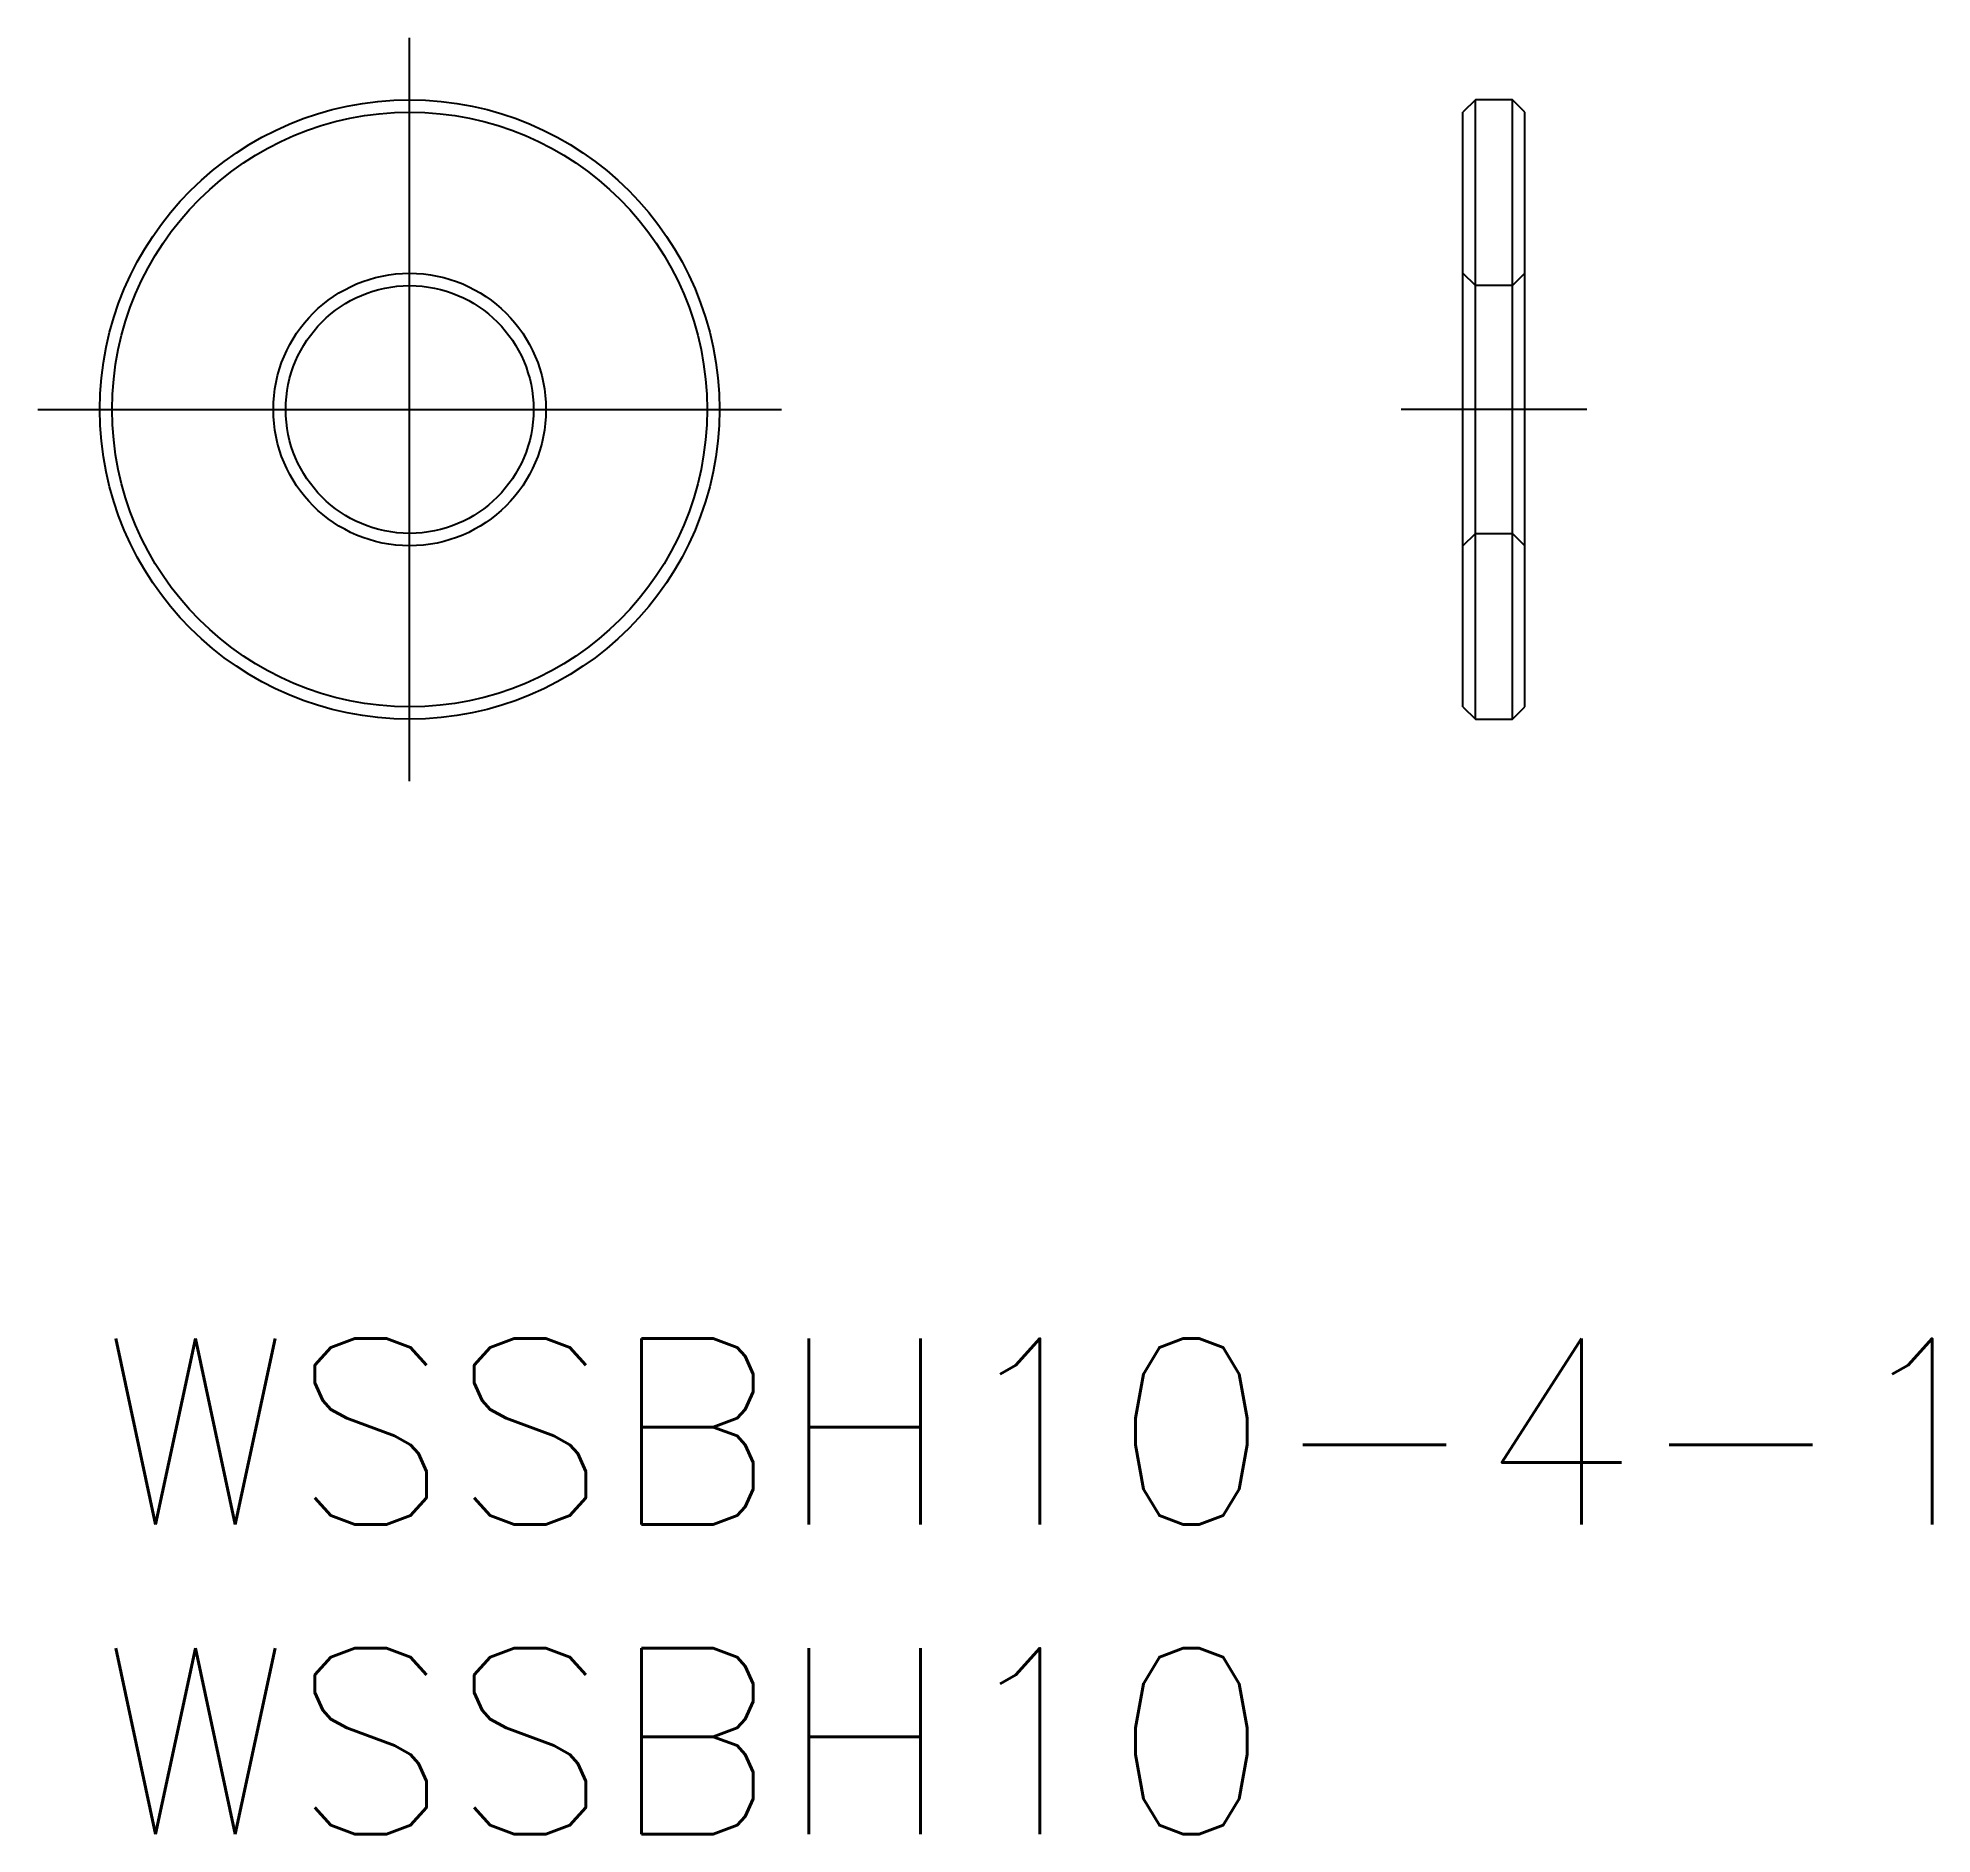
# Model space of a CAD drawing. Extents: x -1 to 29.6, y -8 to 21.
import ezdxf

# ---------------------------------------------------------------- set-up
doc = ezdxf.new("R2010")
doc.units = 0
doc.header["$LTSCALE"] = 0.5
doc.linetypes.add('CENTER', pattern=[50.8, 31.75, -6.35, 6.35, -6.35])
doc.linetypes.add('DASHED', pattern=[19.05, 12.7, -6.35])
for name, color, linetype in [('MSM_CENTER', 1, 'CENTER'), ('MSM_CONTINUOUS', 7, 'CONTINUOUS'), ('MSM_DASHED', 4, 'DASHED'), ('MSM_PART_NUMBER', 7, 'CONTINUOUS')]:
    doc.layers.add(name, color=color, linetype=linetype)
doc.styles.get("Standard").update_dxf_attribs({"font": 'txt.shx', "height": 1, "bigfont": 'bigfont.shx'})

# ---------------------------------------------------------------- blocks, each defined once
blk = doc.blocks.new('*U12')
at = {"layer": 'MSM_PART_NUMBER'}
blk.add_text('WSSBH10-4-1', height=3, dxfattribs=at).set_placement((0, -3))
blk = doc.blocks.new('*U13')
at = {"layer": 'MSM_PART_NUMBER'}
blk.add_text('WSSBH10', height=3, dxfattribs=at).set_placement((0, -8))

msp = doc.modelspace()

# ---------------------------------------------------------------- linework, layer by layer
at = {"layer": 'MSM_CENTER'}
for p, q in [((5, 9), (5, 21)), ((-1, 15), (11, 15)), ((24, 15), (21, 15))]:
    msp.add_line(p, q, dxfattribs=at)
at = {"layer": 'MSM_CONTINUOUS'}
for p, q in [((22.2, 20), (22, 19.8)), ((22.2, 10), (22.2, 20)), ((22.8, 20), (22.2, 20)), ((23, 19.8), (22.8, 20)), ((22.8, 10), (22.8, 20)), ((22, 10.2), (22, 19.8)), ((23, 10.2), (23, 19.8)), ((22, 10.2), (22.2, 10)), ((22.8, 10), (23, 10.2)), ((22.2, 10), (22.8, 10))]:
    msp.add_line(p, q, dxfattribs=at)
for radius in [5, 4.8, 2.2, 2]:
    msp.add_circle((5, 15), radius, dxfattribs=at)
at = {"layer": 'MSM_DASHED'}
for p, q in [((22.2, 17), (22, 17.2)), ((23, 17.2), (22.8, 17)), ((22.8, 17), (22.2, 17)), ((22, 12.8), (22.2, 13)), ((22.2, 13), (22.8, 13)), ((22.8, 13), (23, 12.8))]:
    msp.add_line(p, q, dxfattribs=at)

# ---------------------------------------------------------------- block references
at = {"layer": 'MSM_CONTINUOUS'}
for name in ['*U12', '*U13']:
    msp.add_blockref(name, (0, 0), dxfattribs=at)

doc.saveas('drawing.dxf')
